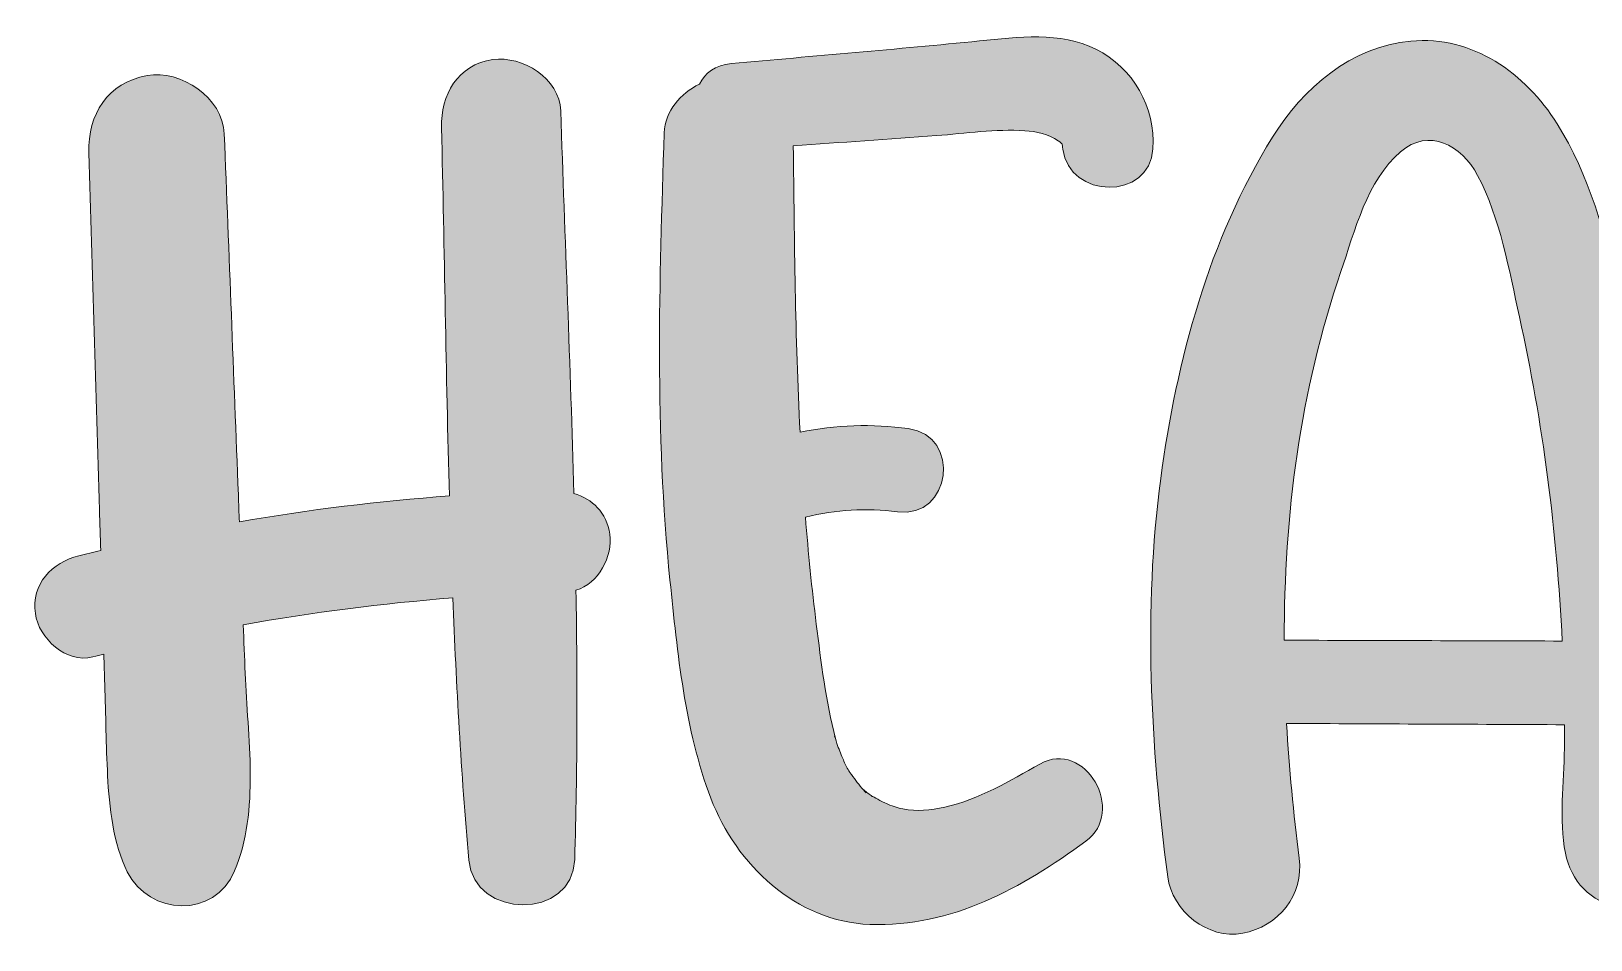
# Model space of a CAD drawing. Header units: inches. Extents: x 103 to 976, y -1010 to -68.
# Drawn here: x 102.9 to 497.6, y -610.8 to -380.9 of the extents above; entities that cross this region are included whole.
import ezdxf

# ---------------------------------------------------------------- set-up
doc = ezdxf.new("R2010")
doc.units = ezdxf.units.IN
doc.header["$MEASUREMENT"] = 0
doc.layers.add('Layer 1', color=7, linetype='Continuous')

# ---------------------------------------------------------------- blocks, each defined once
blk = doc.blocks.new('block 2')
at = {"layer": 'Layer 1', "true_color": 0xffffff}
h = blk.add_hatch(color=7, dxfattribs=at)
h.dxf.hatch_style = 2
edge = h.paths.add_edge_path()
edge.add_spline(control_points=[(354.35, -406.11), (357.26, -406.3), (360.4, -406.91), (362.84, -408.66), (364.11, -409.56), (363.77, -409.22), (363.97, -410.79), (365.63, -423.37), (385.96, -423.89), (386.81, -410.67), (387.48, -400.2), (381.8, -390.24), (372.36, -385.47), (363.4, -380.95), (352.55, -382.46), (342.93, -383.41), (322.02, -385.49), (301.07, -387.23), (280.14, -389.13), (276.03, -389.5), (273.39, -391.59), (272.05, -394.34), (267.23, -396.68), (263.33, -401.09), (263.14, -406.68), (261.87, -444.37), (260.71, -482.25), (264.59, -519.84), (266.48, -538.12), (268.33, -557.69), (274.93, -574.97), (281.34, -591.74), (296.5, -606.21), (315.16, -606.88), (335.98, -607.64), (353.52, -597.67), (369.84, -585.83), (380.13, -578.37), (369.66, -559.85), (358.18, -566.31), (350.64, -570.56), (342.71, -575.31), (334.16, -577.19), (330.37, -578.02), (327.14, -578.35), (323.51, -577.65), (321.66, -577.29), (321.05, -577.04), (318.81, -576.08), (318.42, -575.92), (315.93, -574.5), (315.78, -574.5), (315.04, -573.97), (314.31, -573.44), (313.61, -572.86), (314.61, -574), (314.44, -573.85), (313.13, -572.39), (312.06, -571.13), (311.13, -569.8), (310.14, -568.47), (309.94, -568.16), (309.78, -567.92), (309.64, -567.71), (309.16, -566.79), (308.71, -565.86), (308.3, -564.91), (307.77, -563.67), (307.28, -562.42), (306.85, -561.15), (306.16, -559.03), (306.03, -558.6), (306.46, -559.88), (304.01, -550.47), (302.84, -540.55), (301.62, -530.91), (300.47, -521.92), (299.58, -512.9), (298.87, -503.86), (306.65, -501.99), (314.22, -501.46), (322.17, -502.5), (335.73, -504.29), (338.44, -483.3), (324.9, -481.46), (315.77, -480.21), (306.5, -480.47), (297.49, -482.39), (296.29, -458.26), (296.07, -434.06), (295.78, -409.95), (307.86, -409.08), (319.95, -408.21), (332.04, -407.34), (339.37, -406.81), (347.01, -405.65), (354.35, -406.11)], knot_values=[0, 0, 0, 0, 1, 1, 1, 2, 2, 2, 3, 3, 3, 4, 4, 4, 5, 5, 5, 6, 6, 6, 7, 7, 7, 8, 8, 8, 9, 9, 9, 10, 10, 10, 11, 11, 11, 12, 12, 12, 13, 13, 13, 14, 14, 14, 15, 15, 15, 16, 16, 16, 17, 17, 17, 18, 18, 18, 19, 19, 19, 20, 20, 20, 21, 21, 21, 22, 22, 22, 23, 23, 23, 24, 24, 24, 25, 25, 25, 26, 26, 26, 27, 27, 27, 28, 28, 28, 29, 29, 29, 30, 30, 30, 31, 31, 31, 32, 32, 32, 32], degree=3, periodic=1)
h = blk.add_hatch(color=7, dxfattribs=at)
h.dxf.hatch_style = 2
edge = h.paths.add_edge_path()
edge.add_spline(control_points=[(491.16, -588.87), (492.5, -595.76), (497.64, -601.45), (504.8, -602.38), (511.15, -603.2), (519.67, -599.33), (521.49, -592.68), (526.02, -576.18), (523.62, -557.02), (522.34, -540.01), (521.17, -524.53), (519.14, -509.15), (516.33, -493.88), (513.43, -478.09), (509.66, -462.49), (505.27, -447.05), (501.14, -432.55), (497.19, -417.22), (489.09, -404.36), (481.03, -391.55), (467.75, -382.02), (452.04, -383.45), (436.96, -384.83), (424.76, -395.34), (417.04, -407.77), (400.93, -433.7), (392.79, -464.07), (388.78, -494.12), (384.34, -527.38), (386.2, -561.64), (390.53, -594.81), (391.67, -603.53), (400.64, -610.77), (409.52, -609.12), (418.56, -607.43), (425.03, -599.48), (423.82, -590.13), (422.36, -578.79), (421.26, -567.41), (420.63, -556.05), (444.07, -556.16), (467.52, -556.26), (490.96, -556.37), (490.97, -558.34), (490.96, -560.33), (490.93, -562.33), (490.8, -571.09), (489.48, -580.26), (491.16, -588.87)], knot_values=[0, 0, 0, 0, 1, 1, 1, 2, 2, 2, 3, 3, 3, 4, 4, 4, 5, 5, 5, 6, 6, 6, 7, 7, 7, 8, 8, 8, 9, 9, 9, 10, 10, 10, 11, 11, 11, 12, 12, 12, 13, 13, 13, 14, 14, 14, 15, 15, 15, 16, 16, 16, 16], degree=3, periodic=1)
edge = h.paths.add_edge_path()
edge.add_spline(control_points=[(420.02, -534.99), (419.97, -503.42), (424.02, -472.08), (434.37, -441.71), (437.81, -431.62), (441.01, -418.64), (449.44, -411.46), (456.65, -405.32), (464.82, -409.64), (468.97, -417.45), (474.7, -428.25), (476.92, -441.38), (479.54, -453.19), (482.51, -466.61), (484.89, -480.15), (486.68, -493.77), (488.48, -507.52), (489.68, -521.35), (490.37, -535.2), (466.92, -535.13), (443.47, -535.06), (420.02, -534.99)], knot_values=[0, 0, 0, 0, 1, 1, 1, 2, 2, 2, 3, 3, 3, 4, 4, 4, 5, 5, 5, 6, 6, 6, 7, 7, 7, 7], degree=3, periodic=1)
h = blk.add_hatch(color=7, dxfattribs=at)
h.dxf.hatch_style = 2
edge = h.paths.add_edge_path()
edge.add_spline(control_points=[(118.58, -539.21), (119.5, -538.98), (120.41, -538.77), (121.33, -538.54), (121.41, -541.08), (121.48, -543.61), (121.56, -546.15), (121.79, -553.86), (121.9, -561.58), (122.28, -569.29), (122.67, -577.09), (123.7, -586.53), (127.25, -593.57), (132.88, -604.72), (149.3, -605.44), (154.43, -593.31), (160.8, -578.22), (157.69, -559.28), (157.08, -543.37), (156.93, -539.27), (156.77, -535.16), (156.61, -531.06), (174.17, -527.94), (191.86, -525.68), (209.63, -524.28), (210.51, -546.41), (211.74, -568.53), (213.67, -590.61), (214.97, -605.56), (240.01, -605.85), (240.48, -590.47), (241.17, -567.77), (241.17, -545.07), (240.8, -522.37), (246.46, -520.66), (250.16, -513.76), (249.37, -508.17), (248.59, -502.66), (244.91, -499.25), (240.26, -497.88), (239.4, -465.61), (237.99, -433.35), (236.94, -401.1), (236.67, -392.87), (227.27, -387.08), (219.74, -388.14), (210.8, -389.4), (206.59, -397.08), (206.78, -405.34), (207.51, -436.37), (207.89, -467.44), (208.77, -498.49), (190.95, -499.8), (173.21, -501.99), (155.62, -505.03), (155.53, -502.76), (155.44, -500.5), (155.36, -498.24), (154.19, -467.78), (153, -437.33), (151.8, -406.88), (151.45, -397.81), (140.82, -390.56), (132.27, -392.16), (122.21, -394.03), (117.27, -401.97), (117.55, -411.69), (118.43, -441.82), (119.31, -471.94), (120.22, -502.07), (120.33, -505.47), (120.43, -508.87), (120.53, -512.27), (118.68, -512.72), (116.83, -513.16), (114.98, -513.63), (108.22, -515.33), (102.94, -520.78), (103.99, -528.22), (104.88, -534.56), (111.77, -540.93), (118.58, -539.21)], knot_values=[0, 0, 0, 0, 1, 1, 1, 2, 2, 2, 3, 3, 3, 4, 4, 4, 5, 5, 5, 6, 6, 6, 7, 7, 7, 8, 8, 8, 9, 9, 9, 10, 10, 10, 11, 11, 11, 12, 12, 12, 13, 13, 13, 14, 14, 14, 15, 15, 15, 16, 16, 16, 17, 17, 17, 18, 18, 18, 19, 19, 19, 20, 20, 20, 21, 21, 21, 22, 22, 22, 23, 23, 23, 24, 24, 24, 25, 25, 25, 26, 26, 26, 27, 27, 27, 27], degree=3, periodic=1)
at = {"layer": 'Layer 1', "lineweight": 0}
for points, knots in [([(354.35, -406.11), (357.26, -406.3), (360.4, -406.91), (362.84, -408.66), (364.11, -409.56), (363.77, -409.22), (363.97, -410.79), (365.63, -423.37), (385.96, -423.89), (386.81, -410.67), (387.48, -400.2), (381.8, -390.24), (372.36, -385.47), (363.4, -380.95), (352.55, -382.46), (342.93, -383.41), (322.02, -385.49), (301.07, -387.23), (280.14, -389.13), (276.03, -389.5), (273.39, -391.59), (272.05, -394.34), (267.23, -396.68), (263.33, -401.09), (263.14, -406.68), (261.87, -444.37), (260.71, -482.25), (264.59, -519.84), (266.48, -538.12), (268.33, -557.69), (274.93, -574.97), (281.34, -591.74), (296.5, -606.21), (315.16, -606.88), (335.98, -607.64), (353.52, -597.67), (369.84, -585.83), (380.13, -578.37), (369.66, -559.85), (358.18, -566.31), (350.64, -570.56), (342.71, -575.31), (334.16, -577.19), (330.37, -578.02), (327.14, -578.35), (323.51, -577.65), (321.66, -577.29), (321.05, -577.04), (318.81, -576.08), (318.42, -575.92), (315.93, -574.5), (315.78, -574.5), (315.04, -573.97), (314.31, -573.44), (313.61, -572.86), (314.61, -574), (314.44, -573.85), (313.13, -572.39), (312.06, -571.13), (311.13, -569.8), (310.14, -568.47), (309.94, -568.16), (309.78, -567.92), (309.64, -567.71), (309.16, -566.79), (308.71, -565.86), (308.3, -564.91), (307.77, -563.67), (307.28, -562.42), (306.85, -561.15), (306.16, -559.03), (306.03, -558.6), (306.46, -559.88), (304.01, -550.47), (302.84, -540.55), (301.62, -530.91), (300.47, -521.92), (299.58, -512.9), (298.87, -503.86), (306.65, -501.99), (314.22, -501.46), (322.17, -502.5), (335.73, -504.29), (338.44, -483.3), (324.9, -481.46), (315.77, -480.21), (306.5, -480.47), (297.49, -482.39), (296.29, -458.26), (296.07, -434.06), (295.78, -409.95), (307.86, -409.08), (319.95, -408.21), (332.04, -407.34), (339.37, -406.81), (347.01, -405.65), (354.35, -406.11)], [0, 0, 0, 0, 1, 1, 1, 2, 2, 2, 3, 3, 3, 4, 4, 4, 5, 5, 5, 6, 6, 6, 7, 7, 7, 8, 8, 8, 9, 9, 9, 10, 10, 10, 11, 11, 11, 12, 12, 12, 13, 13, 13, 14, 14, 14, 15, 15, 15, 16, 16, 16, 17, 17, 17, 18, 18, 18, 19, 19, 19, 20, 20, 20, 21, 21, 21, 22, 22, 22, 23, 23, 23, 24, 24, 24, 25, 25, 25, 26, 26, 26, 27, 27, 27, 28, 28, 28, 29, 29, 29, 30, 30, 30, 31, 31, 31, 32, 32, 32, 32]), ([(491.16, -588.87), (492.5, -595.76), (497.64, -601.45), (504.8, -602.38), (511.15, -603.2), (519.67, -599.33), (521.49, -592.68), (526.02, -576.18), (523.62, -557.02), (522.34, -540.01), (521.17, -524.53), (519.14, -509.15), (516.33, -493.88), (513.43, -478.09), (509.66, -462.49), (505.27, -447.05), (501.14, -432.55), (497.19, -417.22), (489.09, -404.36), (481.03, -391.55), (467.75, -382.02), (452.04, -383.45), (436.96, -384.83), (424.76, -395.34), (417.04, -407.77), (400.93, -433.7), (392.79, -464.07), (388.78, -494.12), (384.34, -527.38), (386.2, -561.64), (390.53, -594.81), (391.67, -603.53), (400.64, -610.77), (409.52, -609.12), (418.56, -607.43), (425.03, -599.48), (423.82, -590.13), (422.36, -578.79), (421.26, -567.41), (420.63, -556.05), (444.07, -556.16), (467.52, -556.26), (490.96, -556.37), (490.97, -558.34), (490.96, -560.33), (490.93, -562.33), (490.8, -571.09), (489.48, -580.26), (491.16, -588.87)], [0, 0, 0, 0, 1, 1, 1, 2, 2, 2, 3, 3, 3, 4, 4, 4, 5, 5, 5, 6, 6, 6, 7, 7, 7, 8, 8, 8, 9, 9, 9, 10, 10, 10, 11, 11, 11, 12, 12, 12, 13, 13, 13, 14, 14, 14, 15, 15, 15, 16, 16, 16, 16]), ([(118.58, -539.21), (119.5, -538.98), (120.41, -538.77), (121.33, -538.54), (121.41, -541.08), (121.48, -543.61), (121.56, -546.15), (121.79, -553.86), (121.9, -561.58), (122.28, -569.29), (122.67, -577.09), (123.7, -586.53), (127.25, -593.57), (132.88, -604.72), (149.3, -605.44), (154.43, -593.31), (160.8, -578.22), (157.69, -559.28), (157.08, -543.37), (156.93, -539.27), (156.77, -535.16), (156.61, -531.06), (174.17, -527.94), (191.86, -525.68), (209.63, -524.28), (210.51, -546.41), (211.74, -568.53), (213.67, -590.61), (214.97, -605.56), (240.01, -605.85), (240.48, -590.47), (241.17, -567.77), (241.17, -545.07), (240.8, -522.37), (246.46, -520.66), (250.16, -513.76), (249.37, -508.17), (248.59, -502.66), (244.91, -499.25), (240.26, -497.88), (239.4, -465.61), (237.99, -433.35), (236.94, -401.1), (236.67, -392.87), (227.27, -387.08), (219.74, -388.14), (210.8, -389.4), (206.59, -397.08), (206.78, -405.34), (207.51, -436.37), (207.89, -467.44), (208.77, -498.49), (190.95, -499.8), (173.21, -501.99), (155.62, -505.03), (155.53, -502.76), (155.44, -500.5), (155.36, -498.24), (154.19, -467.78), (153, -437.33), (151.8, -406.88), (151.45, -397.81), (140.82, -390.56), (132.27, -392.16), (122.21, -394.03), (117.27, -401.97), (117.55, -411.69), (118.43, -441.82), (119.31, -471.94), (120.22, -502.07), (120.33, -505.47), (120.43, -508.87), (120.53, -512.27), (118.68, -512.72), (116.83, -513.16), (114.98, -513.63), (108.22, -515.33), (102.94, -520.78), (103.99, -528.22), (104.88, -534.56), (111.77, -540.93), (118.58, -539.21)], [0, 0, 0, 0, 1, 1, 1, 2, 2, 2, 3, 3, 3, 4, 4, 4, 5, 5, 5, 6, 6, 6, 7, 7, 7, 8, 8, 8, 9, 9, 9, 10, 10, 10, 11, 11, 11, 12, 12, 12, 13, 13, 13, 14, 14, 14, 15, 15, 15, 16, 16, 16, 17, 17, 17, 18, 18, 18, 19, 19, 19, 20, 20, 20, 21, 21, 21, 22, 22, 22, 23, 23, 23, 24, 24, 24, 25, 25, 25, 26, 26, 26, 27, 27, 27, 27]), ([(420.02, -534.99), (419.97, -503.42), (424.02, -472.08), (434.37, -441.71), (437.81, -431.62), (441.01, -418.64), (449.44, -411.46), (456.65, -405.32), (464.82, -409.64), (468.97, -417.45), (474.7, -428.25), (476.92, -441.38), (479.54, -453.19), (482.51, -466.61), (484.89, -480.15), (486.68, -493.77), (488.48, -507.52), (489.68, -521.35), (490.37, -535.2), (466.92, -535.13), (443.47, -535.06), (420.02, -534.99)], [0, 0, 0, 0, 1, 1, 1, 2, 2, 2, 3, 3, 3, 4, 4, 4, 5, 5, 5, 6, 6, 6, 7, 7, 7, 7])]:
    blk.add_open_spline(points, degree=3, knots=knots, dxfattribs=at)

msp = doc.modelspace()

# ---------------------------------------------------------------- block references
at = {"layer": 'Layer 1'}
msp.add_blockref('block 2', (0, 0), dxfattribs=at)

doc.saveas('drawing.dxf')
